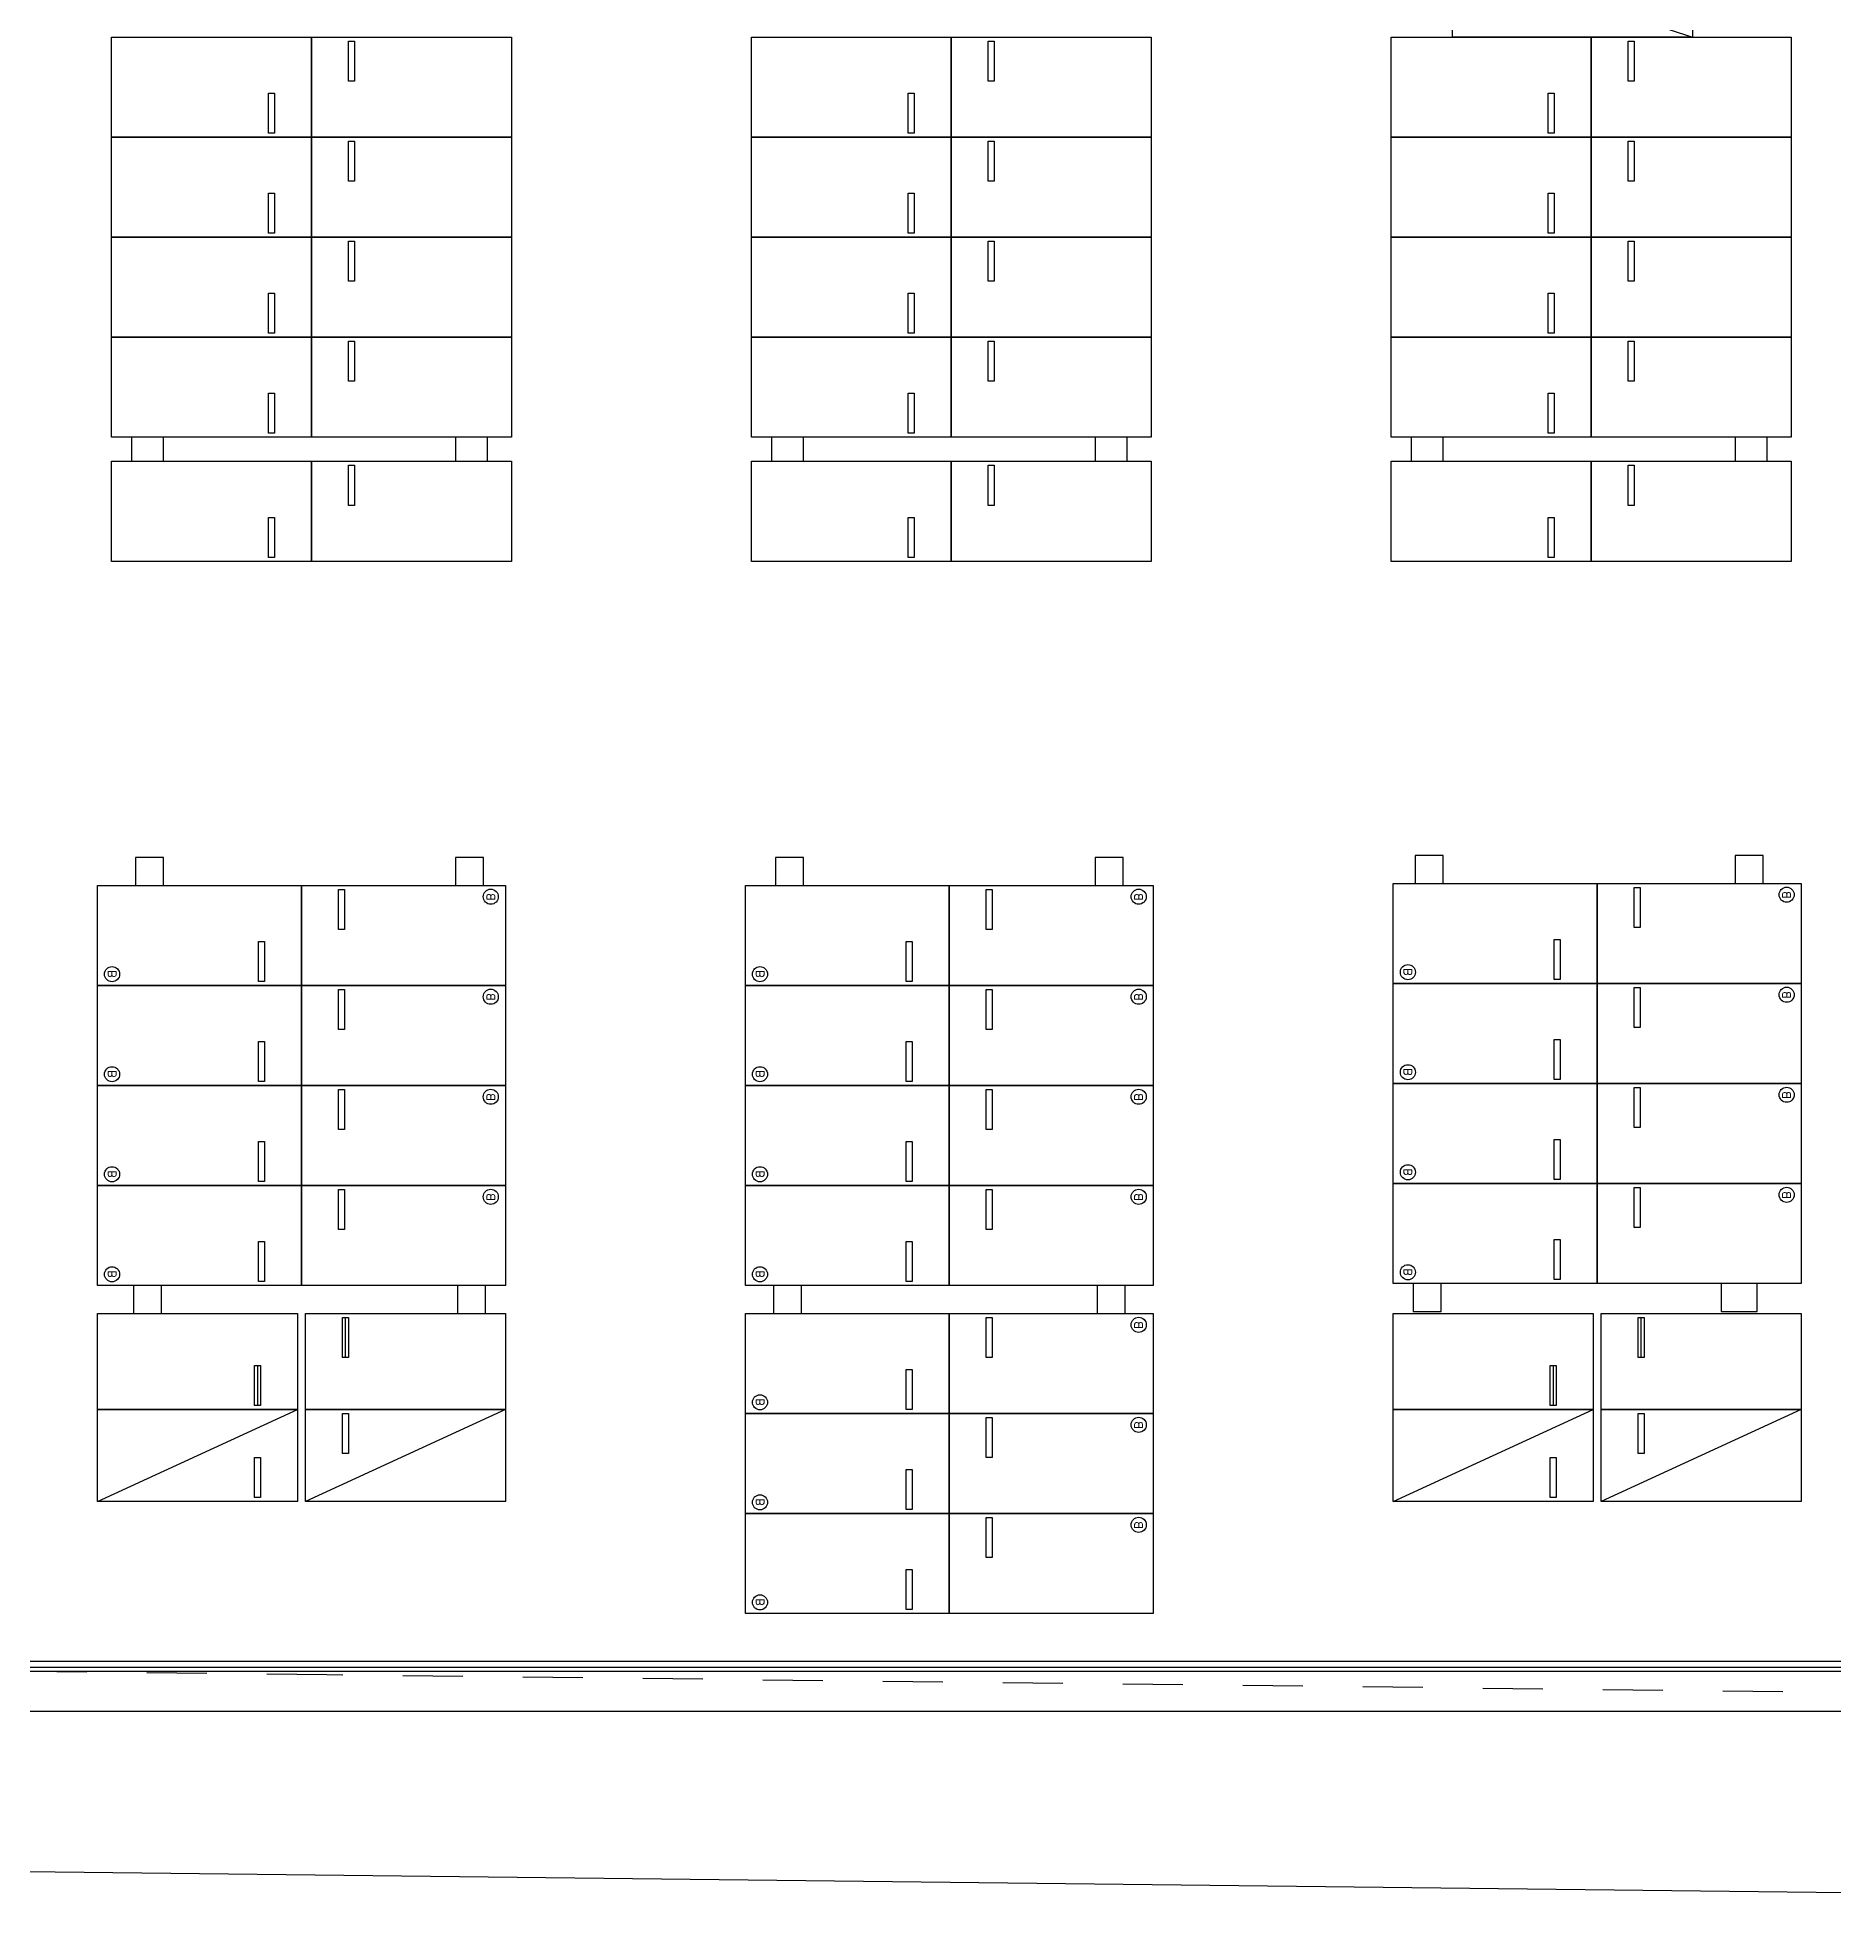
# Model space of a CAD drawing. Header units: millimetres. Extents: x -7614 to 421357, y 85218 to 341757.
# Drawn here: x 145365 to 190284, y 145100 to 191627 of the extents above; entities that cross this region are included whole.
import ezdxf

# ---------------------------------------------------------------- set-up
doc = ezdxf.new("R2010")
doc.units = ezdxf.units.MM
doc.header["$LTSCALE"] = 600
doc.header["$MEASUREMENT"] = 0
doc.linetypes.add('HIDDEN', pattern=[2, 1, -1])
doc.layers.add('e-plan', color=9, linetype='CONTINUOUS')
doc.styles.add('kiahn', font='romans.shx', dxfattribs={"bigfont": 'cadhs.shx'})

msp = doc.modelspace()

# ---------------------------------------------------------------- linework, layer by layer
at = {"layer": 'e-plan'}
for p, q in [((180754, 193627), (186754, 191627)), ((180754, 191627), (180754, 193627)), ((186754, 193627), (186754, 191627)), ((147220, 189127), (147220, 191627)), ((147220, 191627), (152220, 191627)), ((152220, 191627), (152220, 189127)), ((152220, 189127), (152220, 191627)), ((152220, 191627), (157220, 191627)), ((153145, 191527), (153295, 191527)), ((153145, 190527), (153145, 191527)), ((153295, 191527), (153295, 190527)), ((157220, 191627), (157220, 189127)), ((163220, 189127), (163220, 191627)), ((163220, 191627), (168220, 191627)), ((168220, 191627), (168220, 189127)), ((168220, 189127), (168220, 191627)), ((168220, 191627), (173220, 191627)), ((169145, 191527), (169295, 191527)), ((169145, 190527), (169145, 191527)), ((169295, 191527), (169295, 190527)), ((173220, 191627), (173220, 189127)), ((179220, 189127), (179220, 191627)), ((179220, 191627), (184220, 191627)), ((186754, 191627), (180754, 191627)), ((184220, 191627), (184220, 189127)), ((184220, 189127), (184220, 191627)), ((184220, 191627), (189220, 191627)), ((185145, 191527), (185295, 191527)), ((185145, 190527), (185145, 191527)), ((185295, 191527), (185295, 190527)), ((189220, 191627), (189220, 189127)), ((153295, 190527), (153145, 190527)), ((169295, 190527), (169145, 190527)), ((185295, 190527), (185145, 190527)), ((151145, 189227), (151145, 190227)), ((151145, 190227), (151295, 190227)), ((151295, 190227), (151295, 189227)), ((167145, 189227), (167145, 190227)), ((167145, 190227), (167295, 190227)), ((167295, 190227), (167295, 189227)), ((183145, 189227), (183145, 190227)), ((183145, 190227), (183295, 190227)), ((183295, 190227), (183295, 189227)), ((147220, 186627), (147220, 189127)), ((147220, 189127), (152220, 189127)), ((152220, 189127), (147220, 189127)), ((151295, 189227), (151145, 189227)), ((152220, 189127), (152220, 186627)), ((157220, 189127), (152220, 189127)), ((152220, 186627), (152220, 189127)), ((152220, 189127), (157220, 189127)), ((153145, 189027), (153295, 189027)), ((153145, 188027), (153145, 189027)), ((153295, 189027), (153295, 188027)), ((157220, 189127), (157220, 186627)), ((163220, 186627), (163220, 189127)), ((163220, 189127), (168220, 189127)), ((168220, 189127), (163220, 189127)), ((167295, 189227), (167145, 189227)), ((168220, 189127), (168220, 186627)), ((173220, 189127), (168220, 189127)), ((168220, 186627), (168220, 189127)), ((168220, 189127), (173220, 189127)), ((169145, 189027), (169295, 189027)), ((169145, 188027), (169145, 189027)), ((169295, 189027), (169295, 188027)), ((173220, 189127), (173220, 186627)), ((179220, 186627), (179220, 189127)), ((179220, 189127), (184220, 189127)), ((184220, 189127), (179220, 189127)), ((183295, 189227), (183145, 189227)), ((184220, 189127), (184220, 186627)), ((189220, 189127), (184220, 189127)), ((184220, 186627), (184220, 189127)), ((184220, 189127), (189220, 189127)), ((185145, 189027), (185295, 189027)), ((185145, 188027), (185145, 189027)), ((185295, 189027), (185295, 188027)), ((189220, 189127), (189220, 186627)), ((153295, 188027), (153145, 188027)), ((169295, 188027), (169145, 188027)), ((185295, 188027), (185145, 188027)), ((151145, 186727), (151145, 187727)), ((151145, 187727), (151295, 187727)), ((151295, 187727), (151295, 186727)), ((167145, 186727), (167145, 187727)), ((167145, 187727), (167295, 187727)), ((167295, 187727), (167295, 186727)), ((183145, 186727), (183145, 187727)), ((183145, 187727), (183295, 187727)), ((183295, 187727), (183295, 186727)), ((147220, 184127), (147220, 186627)), ((147220, 186627), (152220, 186627)), ((152220, 186627), (147220, 186627)), ((151295, 186727), (151145, 186727)), ((152220, 186627), (152220, 184127)), ((157220, 186627), (152220, 186627)), ((152220, 184127), (152220, 186627)), ((152220, 186627), (157220, 186627)), ((157220, 186627), (157220, 184127)), ((163220, 184127), (163220, 186627)), ((163220, 186627), (168220, 186627)), ((168220, 186627), (163220, 186627)), ((167295, 186727), (167145, 186727)), ((168220, 186627), (168220, 184127)), ((173220, 186627), (168220, 186627)), ((168220, 184127), (168220, 186627)), ((168220, 186627), (173220, 186627)), ((173220, 186627), (173220, 184127)), ((179220, 184127), (179220, 186627)), ((179220, 186627), (184220, 186627)), ((184220, 186627), (179220, 186627)), ((183295, 186727), (183145, 186727)), ((184220, 186627), (184220, 184127)), ((189220, 186627), (184220, 186627)), ((184220, 184127), (184220, 186627)), ((184220, 186627), (189220, 186627)), ((189220, 186627), (189220, 184127)), ((153145, 186527), (153295, 186527)), ((153145, 185527), (153145, 186527)), ((153295, 186527), (153295, 185527)), ((169145, 186527), (169295, 186527)), ((169145, 185527), (169145, 186527)), ((169295, 186527), (169295, 185527)), ((185145, 186527), (185295, 186527)), ((185145, 185527), (185145, 186527)), ((185295, 186527), (185295, 185527)), ((151145, 184227), (151145, 185227)), ((151145, 185227), (151295, 185227)), ((151295, 185227), (151295, 184227)), ((153295, 185527), (153145, 185527)), ((167145, 184227), (167145, 185227)), ((167145, 185227), (167295, 185227)), ((167295, 185227), (167295, 184227)), ((169295, 185527), (169145, 185527)), ((183145, 184227), (183145, 185227)), ((183145, 185227), (183295, 185227)), ((183295, 185227), (183295, 184227)), ((185295, 185527), (185145, 185527)), ((152220, 184127), (147220, 184127)), ((147220, 181627), (147220, 184127)), ((147220, 184127), (152220, 184127)), ((151295, 184227), (151145, 184227)), ((152220, 184127), (152220, 181627)), ((157220, 184127), (152220, 184127)), ((152220, 181627), (152220, 184127)), ((152220, 184127), (157220, 184127)), ((153145, 184027), (153295, 184027)), ((153145, 183027), (153145, 184027)), ((153295, 184027), (153295, 183027)), ((157220, 184127), (157220, 181627)), ((168220, 184127), (163220, 184127)), ((163220, 181627), (163220, 184127)), ((163220, 184127), (168220, 184127)), ((167295, 184227), (167145, 184227)), ((168220, 184127), (168220, 181627)), ((173220, 184127), (168220, 184127)), ((168220, 181627), (168220, 184127)), ((168220, 184127), (173220, 184127)), ((169145, 184027), (169295, 184027)), ((169145, 183027), (169145, 184027)), ((169295, 184027), (169295, 183027)), ((173220, 184127), (173220, 181627)), ((184220, 184127), (179220, 184127)), ((179220, 181627), (179220, 184127)), ((179220, 184127), (184220, 184127)), ((183295, 184227), (183145, 184227)), ((184220, 184127), (184220, 181627)), ((189220, 184127), (184220, 184127)), ((184220, 181627), (184220, 184127)), ((184220, 184127), (189220, 184127)), ((185145, 184027), (185295, 184027)), ((185145, 183027), (185145, 184027)), ((185295, 184027), (185295, 183027)), ((189220, 184127), (189220, 181627)), ((153295, 183027), (153145, 183027)), ((169295, 183027), (169145, 183027)), ((185295, 183027), (185145, 183027)), ((151145, 181727), (151145, 182727)), ((151145, 182727), (151295, 182727)), ((151295, 182727), (151295, 181727)), ((167145, 181727), (167145, 182727)), ((167145, 182727), (167295, 182727)), ((167295, 182727), (167295, 181727)), ((183145, 181727), (183145, 182727)), ((183145, 182727), (183295, 182727)), ((183295, 182727), (183295, 181727)), ((152220, 181627), (147220, 181627)), ((151295, 181727), (151145, 181727)), ((157220, 181627), (152220, 181627)), ((168220, 181627), (163220, 181627)), ((167295, 181727), (167145, 181727)), ((173220, 181627), (168220, 181627)), ((184220, 181627), (179220, 181627)), ((183295, 181727), (183145, 181727)), ((189220, 181627), (184220, 181627)), ((147220, 178527), (147220, 181027)), ((147220, 181027), (152220, 181027)), ((152220, 181027), (152220, 178527)), ((152220, 178527), (152220, 181027)), ((152220, 181027), (157220, 181027)), ((157220, 181027), (157220, 178527)), ((163220, 178527), (163220, 181027)), ((163220, 181027), (168220, 181027)), ((168220, 181027), (168220, 178527)), ((168220, 178527), (168220, 181027)), ((168220, 181027), (173220, 181027)), ((173220, 181027), (173220, 178527)), ((179220, 178527), (179220, 181027)), ((179220, 181027), (184220, 181027)), ((184220, 181027), (184220, 178527)), ((184220, 178527), (184220, 181027)), ((184220, 181027), (189220, 181027)), ((189220, 181027), (189220, 178527)), ((153145, 180927), (153295, 180927)), ((153145, 179927), (153145, 180927)), ((153295, 180927), (153295, 179927)), ((169145, 180927), (169295, 180927)), ((169145, 179927), (169145, 180927)), ((169295, 180927), (169295, 179927)), ((185145, 180927), (185295, 180927)), ((185145, 179927), (185145, 180927)), ((185295, 180927), (185295, 179927)), ((151145, 178627), (151145, 179627)), ((151145, 179627), (151295, 179627)), ((151295, 179627), (151295, 178627)), ((153295, 179927), (153145, 179927)), ((167145, 178627), (167145, 179627)), ((167145, 179627), (167295, 179627)), ((167295, 179627), (167295, 178627)), ((169295, 179927), (169145, 179927)), ((183145, 178627), (183145, 179627)), ((183145, 179627), (183295, 179627)), ((183295, 179627), (183295, 178627)), ((185295, 179927), (185145, 179927)), ((152220, 178527), (147220, 178527)), ((151295, 178627), (151145, 178627)), ((157220, 178527), (152220, 178527)), ((168220, 178527), (163220, 178527)), ((167295, 178627), (167145, 178627)), ((173220, 178527), (168220, 178527)), ((184220, 178527), (179220, 178527)), ((183295, 178627), (183145, 178627)), ((189220, 178527), (184220, 178527)), ((148520, 171127), (147820, 171127)), ((147820, 171127), (147820, 170427)), ((148520, 170427), (148520, 171127)), ((156520, 171127), (155820, 171127)), ((155820, 171127), (155820, 170427)), ((156520, 170427), (156520, 171127)), ((164520, 171127), (163820, 171127)), ((163820, 171127), (163820, 170427)), ((164520, 170427), (164520, 171127)), ((172520, 171127), (171820, 171127)), ((171820, 171127), (171820, 170427)), ((172520, 170427), (172520, 171127)), ((180520, 171177), (179820, 171177)), ((179820, 171177), (179820, 170477)), ((180520, 170477), (180520, 171177)), ((188520, 171177), (187820, 171177)), ((187820, 171177), (187820, 170477)), ((188520, 170477), (188520, 171177)), ((146870, 167927), (146870, 170427)), ((146870, 170427), (151970, 170427)), ((147820, 170427), (148520, 170427)), ((151970, 170427), (151970, 167927)), ((151970, 167927), (151970, 170427)), ((151970, 170427), (157070, 170427)), ((152895, 170327), (153045, 170327)), ((152895, 169327), (152895, 170327)), ((153045, 170327), (153045, 169327)), ((155820, 170427), (156520, 170427)), ((157070, 170427), (157070, 167927)), ((163070, 167927), (163070, 170427)), ((163070, 170427), (168170, 170427)), ((163820, 170427), (164520, 170427)), ((168170, 170427), (168170, 167927)), ((168170, 167927), (168170, 170427)), ((168170, 170427), (173270, 170427)), ((169095, 170327), (169245, 170327)), ((169095, 169327), (169095, 170327)), ((169245, 170327), (169245, 169327)), ((171820, 170427), (172520, 170427)), ((173270, 170427), (173270, 167927)), ((179270, 167977), (179270, 170477)), ((179270, 170477), (184370, 170477)), ((179820, 170477), (180520, 170477)), ((184370, 170477), (184370, 167977)), ((184370, 167977), (184370, 170477)), ((184370, 170477), (189470, 170477)), ((185295, 170377), (185445, 170377)), ((185295, 169377), (185295, 170377)), ((185445, 170377), (185445, 169377)), ((187820, 170477), (188520, 170477)), ((189470, 170477), (189470, 167977)), ((185445, 169377), (185295, 169377)), ((150895, 168027), (150895, 169027)), ((150895, 169027), (151045, 169027)), ((151045, 169027), (151045, 168027)), ((153045, 169327), (152895, 169327)), ((167095, 168027), (167095, 169027)), ((167095, 169027), (167245, 169027)), ((167245, 169027), (167245, 168027)), ((169245, 169327), (169095, 169327)), ((183295, 168077), (183295, 169077)), ((183295, 169077), (183445, 169077)), ((183445, 169077), (183445, 168077)), ((151045, 168027), (150895, 168027)), ((167245, 168027), (167095, 168027)), ((184370, 167977), (179270, 167977)), ((179270, 165477), (179270, 167977)), ((179270, 167977), (184370, 167977)), ((183445, 168077), (183295, 168077)), ((184370, 167977), (184370, 165477)), ((184370, 165477), (184370, 167977)), ((184370, 167977), (189470, 167977)), ((189470, 167977), (184370, 167977)), ((189470, 167977), (189470, 165477)), ((151970, 167927), (146870, 167927)), ((146870, 165427), (146870, 167927)), ((146870, 167927), (151970, 167927)), ((151970, 167927), (151970, 165427)), ((151970, 165427), (151970, 167927)), ((151970, 167927), (157070, 167927)), ((157070, 167927), (151970, 167927)), ((152895, 167827), (153045, 167827)), ((152895, 166827), (152895, 167827)), ((153045, 167827), (153045, 166827)), ((157070, 167927), (157070, 165427)), ((168170, 167927), (163070, 167927)), ((163070, 165427), (163070, 167927)), ((163070, 167927), (168170, 167927)), ((168170, 167927), (168170, 165427)), ((168170, 165427), (168170, 167927)), ((168170, 167927), (173270, 167927)), ((173270, 167927), (168170, 167927)), ((169095, 167827), (169245, 167827)), ((169095, 166827), (169095, 167827)), ((169245, 167827), (169245, 166827)), ((173270, 167927), (173270, 165427)), ((185295, 167877), (185445, 167877)), ((185295, 166877), (185295, 167877)), ((185445, 167877), (185445, 166877)), ((153045, 166827), (152895, 166827)), ((169245, 166827), (169095, 166827)), ((183295, 165577), (183295, 166577)), ((183295, 166577), (183445, 166577)), ((183445, 166577), (183445, 165577)), ((185445, 166877), (185295, 166877)), ((150895, 165527), (150895, 166527)), ((150895, 166527), (151045, 166527)), ((151045, 166527), (151045, 165527)), ((167095, 165527), (167095, 166527)), ((167095, 166527), (167245, 166527)), ((167245, 166527), (167245, 165527)), ((151970, 165427), (146870, 165427)), ((146870, 162927), (146870, 165427)), ((146870, 165427), (151970, 165427)), ((151045, 165527), (150895, 165527)), ((151970, 165427), (151970, 162927)), ((157070, 165427), (151970, 165427)), ((151970, 162927), (151970, 165427)), ((151970, 165427), (157070, 165427)), ((152895, 165327), (153045, 165327)), ((152895, 164327), (152895, 165327)), ((153045, 165327), (153045, 164327)), ((157070, 165427), (157070, 162927)), ((168170, 165427), (163070, 165427)), ((163070, 162927), (163070, 165427)), ((163070, 165427), (168170, 165427)), ((167245, 165527), (167095, 165527)), ((168170, 165427), (168170, 162927)), ((173270, 165427), (168170, 165427)), ((168170, 162927), (168170, 165427)), ((168170, 165427), (173270, 165427)), ((169095, 165327), (169245, 165327)), ((169095, 164327), (169095, 165327)), ((169245, 165327), (169245, 164327)), ((173270, 165427), (173270, 162927)), ((184370, 165477), (179270, 165477)), ((179270, 162977), (179270, 165477)), ((179270, 165477), (184370, 165477)), ((183445, 165577), (183295, 165577)), ((184370, 165477), (184370, 162977)), ((189470, 165477), (184370, 165477)), ((184370, 162977), (184370, 165477)), ((184370, 165477), (189470, 165477)), ((185295, 165377), (185445, 165377)), ((185295, 164377), (185295, 165377)), ((185445, 165377), (185445, 164377)), ((189470, 165477), (189470, 162977)), ((153045, 164327), (152895, 164327)), ((169245, 164327), (169095, 164327)), ((185445, 164377), (185295, 164377)), ((150895, 163027), (150895, 164027)), ((150895, 164027), (151045, 164027)), ((151045, 164027), (151045, 163027)), ((167095, 163027), (167095, 164027)), ((167095, 164027), (167245, 164027)), ((167245, 164027), (167245, 163027)), ((183295, 163077), (183295, 164077)), ((183295, 164077), (183445, 164077)), ((183445, 164077), (183445, 163077)), ((151970, 162927), (146870, 162927)), ((146870, 160427), (146870, 162927)), ((146870, 162927), (151970, 162927)), ((151045, 163027), (150895, 163027)), ((151970, 162927), (151970, 160427)), ((151970, 160427), (151970, 162927)), ((151970, 162927), (157070, 162927)), ((157070, 162927), (151970, 162927)), ((157070, 162927), (157070, 160427)), ((168170, 162927), (163070, 162927)), ((163070, 160427), (163070, 162927)), ((163070, 162927), (168170, 162927)), ((167245, 163027), (167095, 163027)), ((168170, 162927), (168170, 160427)), ((168170, 160427), (168170, 162927)), ((168170, 162927), (173270, 162927)), ((173270, 162927), (168170, 162927)), ((173270, 162927), (173270, 160427)), ((184370, 162977), (179270, 162977)), ((179270, 160477), (179270, 162977)), ((179270, 162977), (184370, 162977)), ((183445, 163077), (183295, 163077)), ((184370, 162977), (184370, 160477)), ((184370, 160477), (184370, 162977)), ((184370, 162977), (189470, 162977)), ((189470, 162977), (184370, 162977)), ((185295, 162877), (185445, 162877)), ((185295, 161877), (185295, 162877)), ((185445, 162877), (185445, 161877)), ((189470, 162977), (189470, 160477)), ((152895, 162827), (153045, 162827)), ((152895, 161827), (152895, 162827)), ((153045, 162827), (153045, 161827)), ((169095, 162827), (169245, 162827)), ((169095, 161827), (169095, 162827)), ((169245, 162827), (169245, 161827)), ((150895, 160527), (150895, 161527)), ((150895, 161527), (151045, 161527)), ((151045, 161527), (151045, 160527)), ((153045, 161827), (152895, 161827)), ((167095, 160527), (167095, 161527)), ((167095, 161527), (167245, 161527)), ((167245, 161527), (167245, 160527)), ((169245, 161827), (169095, 161827)), ((183295, 160577), (183295, 161577)), ((183295, 161577), (183445, 161577)), ((183445, 161577), (183445, 160577)), ((185445, 161877), (185295, 161877)), ((151045, 160527), (150895, 160527)), ((167245, 160527), (167095, 160527)), ((183445, 160577), (183295, 160577)), ((151970, 160427), (146870, 160427)), ((148470, 160427), (147770, 160427)), ((147770, 160427), (147770, 159727)), ((148470, 159727), (148470, 160427)), ((157070, 160427), (151970, 160427)), ((156570, 160427), (155870, 160427)), ((155870, 160427), (155870, 159727)), ((156570, 159727), (156570, 160427)), ((168170, 160427), (163070, 160427)), ((164470, 160427), (163770, 160427)), ((163770, 160427), (163770, 159727)), ((164470, 159727), (164470, 160427)), ((173270, 160427), (168170, 160427)), ((172570, 160427), (171870, 160427)), ((171870, 160427), (171870, 159727)), ((172570, 159727), (172570, 160427)), ((184370, 160477), (179270, 160477)), ((180470, 160477), (179770, 160477)), ((179770, 160477), (179770, 159777)), ((180470, 159777), (180470, 160477)), ((189470, 160477), (184370, 160477)), ((188370, 160477), (187470, 160477)), ((187470, 160477), (187470, 159777)), ((188370, 159777), (188370, 160477)), ((146870, 157327), (146870, 159727)), ((146870, 159727), (151870, 159727)), ((147770, 159727), (148470, 159727)), ((151870, 159727), (151870, 157327)), ((152070, 157327), (152070, 159727)), ((152070, 159727), (157070, 159727)), ((152995, 159627), (153145, 159627)), ((152995, 158627), (152995, 159627)), ((153070, 158627), (153070, 159627)), ((153145, 159627), (153145, 158627)), ((155870, 159727), (156570, 159727)), ((157070, 159727), (157070, 157327)), ((163070, 157227), (163070, 159727)), ((163070, 159727), (168170, 159727)), ((163770, 159727), (164470, 159727)), ((168170, 159727), (168170, 157227)), ((168170, 157227), (168170, 159727)), ((168170, 159727), (173270, 159727)), ((169095, 159627), (169245, 159627)), ((169095, 158627), (169095, 159627)), ((169245, 159627), (169245, 158627)), ((171870, 159727), (172570, 159727)), ((173270, 159727), (173270, 157227)), ((179270, 157327), (179270, 159727)), ((179270, 159727), (184270, 159727)), ((179770, 159777), (180470, 159777)), ((184270, 159727), (184270, 157327)), ((184470, 157327), (184470, 159727)), ((184470, 159727), (189470, 159727)), ((185395, 159627), (185545, 159627)), ((185395, 158627), (185395, 159627)), ((185470, 158627), (185470, 159627)), ((185545, 159627), (185545, 158627)), ((187470, 159777), (188370, 159777)), ((189470, 159727), (189470, 157327)), ((150795, 157427), (150795, 158427)), ((150795, 158427), (150945, 158427)), ((150870, 158427), (150870, 157427)), ((150945, 158427), (150945, 157427)), ((153145, 158627), (152995, 158627)), ((167095, 157327), (167095, 158327)), ((167095, 158327), (167245, 158327)), ((167245, 158327), (167245, 157327)), ((169245, 158627), (169095, 158627)), ((183195, 157427), (183195, 158427)), ((183195, 158427), (183345, 158427)), ((183270, 158427), (183270, 157427)), ((183345, 158427), (183345, 157427)), ((185545, 158627), (185395, 158627)), ((146870, 155027), (151870, 157327)), ((146870, 155027), (146870, 157327)), ((146870, 157327), (151870, 157327)), ((151870, 157327), (146870, 157327)), ((150945, 157427), (150795, 157427)), ((151870, 157327), (151870, 155027)), ((157070, 157327), (152070, 155027)), ((152070, 155027), (152070, 157327)), ((152070, 157327), (157070, 157327)), ((157070, 157327), (152070, 157327)), ((157070, 157327), (157070, 155027)), ((167245, 157327), (167095, 157327)), ((179270, 155027), (184270, 157327)), ((179270, 155027), (179270, 157327)), ((179270, 157327), (184270, 157327)), ((184270, 157327), (179270, 157327)), ((183345, 157427), (183195, 157427)), ((184270, 157327), (184270, 155027)), ((189470, 157327), (184470, 155027)), ((184470, 155027), (184470, 157327)), ((184470, 157327), (189470, 157327)), ((189470, 157327), (184470, 157327)), ((189470, 157327), (189470, 155027)), ((152995, 157227), (153145, 157227)), ((152995, 156227), (152995, 157227)), ((153145, 157227), (153145, 156227)), ((168170, 157227), (163070, 157227)), ((163070, 154727), (163070, 157227)), ((163070, 157227), (168170, 157227)), ((168170, 157227), (168170, 154727)), ((168170, 154727), (168170, 157227)), ((168170, 157227), (173270, 157227)), ((173270, 157227), (168170, 157227)), ((169095, 157127), (169245, 157127)), ((169095, 156127), (169095, 157127)), ((169245, 157127), (169245, 156127)), ((173270, 157227), (173270, 154727)), ((185395, 157227), (185545, 157227)), ((185395, 156227), (185395, 157227)), ((185545, 157227), (185545, 156227)), ((150795, 155127), (150795, 156127)), ((150795, 156127), (150945, 156127)), ((150945, 156127), (150945, 155127)), ((153145, 156227), (152995, 156227)), ((169245, 156127), (169095, 156127)), ((183195, 155127), (183195, 156127)), ((183195, 156127), (183345, 156127)), ((183345, 156127), (183345, 155127)), ((185545, 156227), (185395, 156227)), ((167095, 154827), (167095, 155827)), ((167095, 155827), (167245, 155827)), ((167245, 155827), (167245, 154827)), ((151870, 155027), (146870, 155027)), ((150945, 155127), (150795, 155127)), ((157070, 155027), (152070, 155027)), ((184270, 155027), (179270, 155027)), ((183345, 155127), (183195, 155127)), ((189470, 155027), (184470, 155027)), ((168170, 154727), (163070, 154727)), ((163070, 152227), (163070, 154727)), ((163070, 154727), (168170, 154727)), ((167245, 154827), (167095, 154827)), ((173270, 154727), (168170, 154727)), ((168170, 154727), (168170, 152227)), ((168170, 152227), (168170, 154727)), ((168170, 154727), (173270, 154727)), ((169095, 154627), (169245, 154627)), ((169095, 153627), (169095, 154627)), ((169245, 154627), (169245, 153627)), ((173270, 154727), (173270, 152227)), ((169245, 153627), (169095, 153627)), ((167095, 152327), (167095, 153327)), ((167095, 153327), (167245, 153327)), ((167245, 153327), (167245, 152327)), ((168170, 152227), (163070, 152227)), ((167245, 152327), (167095, 152327)), ((173270, 152227), (168170, 152227)), ((193770, 150777), (76970, 150777)), ((195470, 151027), (119570, 151027)), ((195470, 150877), (119570, 150877)), ((192770, 149777), (75970, 149777)), ((101156, 146286), (203947, 145100))]:
    msp.add_line(p, q, dxfattribs=at)
at = {"layer": 'e-plan', "ltscale": 0.5}
for p, q in [((148520, 181627), (147720, 181627)), ((147720, 181627), (147720, 181027)), ((148520, 181027), (148520, 181627)), ((156620, 181627), (155820, 181627)), ((155820, 181627), (155820, 181027)), ((156620, 181027), (156620, 181627)), ((164520, 181627), (163720, 181627)), ((163720, 181627), (163720, 181027)), ((164520, 181027), (164520, 181627)), ((172620, 181627), (171820, 181627)), ((171820, 181627), (171820, 181027)), ((172620, 181027), (172620, 181627)), ((180520, 181627), (179720, 181627)), ((179720, 181627), (179720, 181027)), ((180520, 181027), (180520, 181627)), ((188620, 181627), (187820, 181627)), ((187820, 181627), (187820, 181027)), ((188620, 181027), (188620, 181627)), ((147720, 181027), (148520, 181027)), ((155820, 181027), (156620, 181027)), ((163720, 181027), (164520, 181027)), ((171820, 181027), (172620, 181027)), ((179720, 181027), (180520, 181027)), ((187820, 181027), (188620, 181027))]:
    msp.add_line(p, q, dxfattribs=at)
at = {"layer": 'e-plan', "linetype": 'HIDDEN', "ltscale": 2.5}
for p, q in [((152609, 150693), (101218, 151286)), ((204005, 150099), (152609, 150693))]:
    msp.add_line(p, q, dxfattribs=at)
at = {"layer": 'e-plan'}
for centre in [(156705, 170145), (172905, 170145), (189105, 170195), (179636, 168258), (147236, 168208), (163436, 168208), (156705, 167645), (172905, 167645), (189105, 167695), (147236, 165708), (163436, 165708), (179636, 165758), (156705, 165145), (172905, 165145), (189105, 165195), (147236, 163208), (163436, 163208), (179636, 163258), (189105, 162695), (156705, 162645), (172905, 162645), (147236, 160708), (163436, 160708), (179636, 160758), (172905, 159445), (163436, 157508), (172905, 156945), (163436, 155008), (172905, 154445), (163436, 152508)]:
    msp.add_circle(centre, 189, dxfattribs=at)

# ---------------------------------------------------------------- texts
at = {"layer": 'e-plan', "style": 'kiahn', "text_generation_flag": 4}
for rotation, p in [(90, (156604, 170046)), (90, (172804, 170046)), (90, (189004, 170096)), (270, (147337, 168307)), (270, (163537, 168307)), (270, (179737, 168357)), (90, (156604, 167546)), (90, (172804, 167546)), (90, (189004, 167596)), (270, (147337, 165807)), (270, (163537, 165807)), (270, (179737, 165857)), (90, (156604, 165046)), (90, (172804, 165046)), (90, (189004, 165096)), (270, (179737, 163357)), (270, (147337, 163307)), (270, (163537, 163307)), (90, (156604, 162546)), (90, (172804, 162546)), (90, (189004, 162596)), (270, (147337, 160807)), (270, (163537, 160807)), (270, (179737, 160857)), (90, (172804, 159346)), (270, (163537, 157607)), (90, (172804, 156846)), (270, (163537, 155107)), (90, (172804, 154346)), (270, (163537, 152607))]:
    msp.add_text('B', height=200, rotation=rotation, dxfattribs=at).set_placement(p)

doc.saveas('drawing.dxf')
